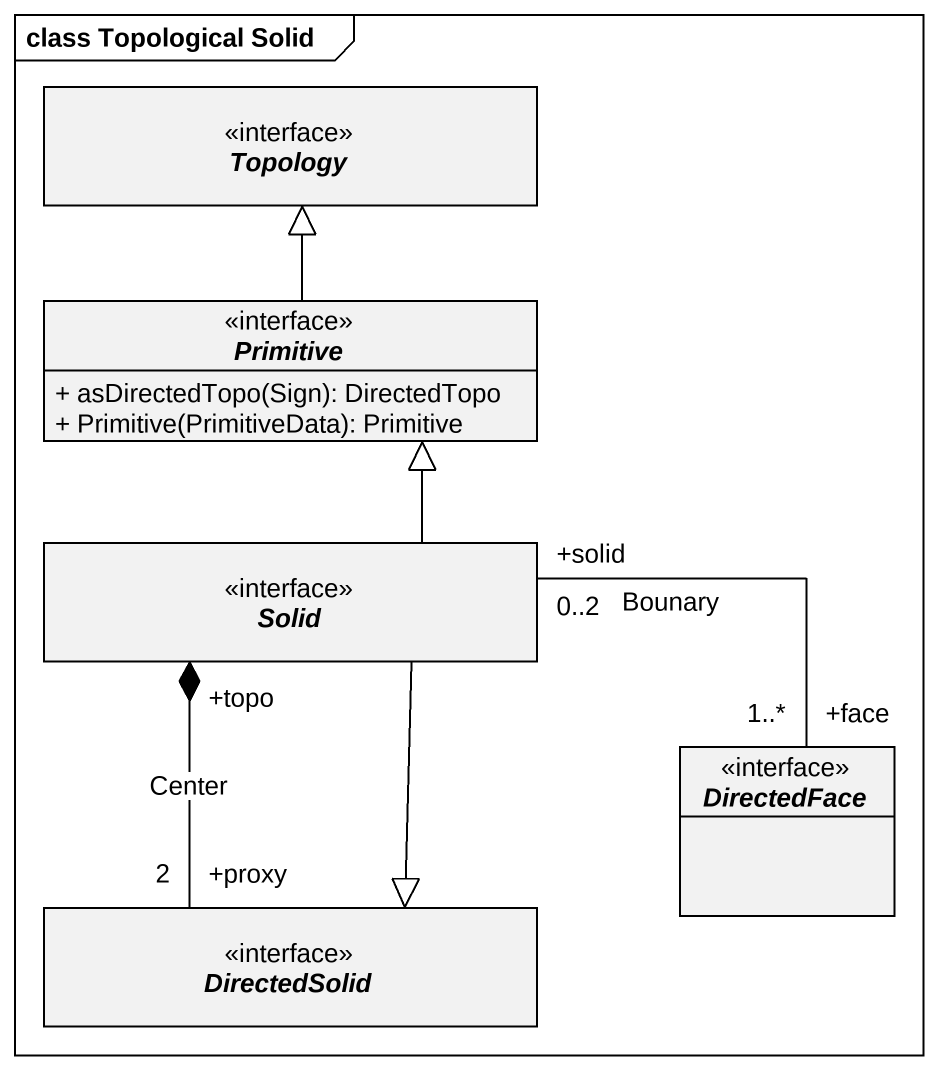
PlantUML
@startuml
mainframe class Topological Solid
hide circle
hide empty members
skinparam classAttributeIconSize 0
interface Topology
interface Primitive {
  + asDirectedTopo(Sign): DirectedTopo
  + Primitive(PrimitiveData): Primitive
}
interface Solid
interface DirectedFace
interface DirectedSolid
Primitive -up-|> Topology
Solid -up-|> Primitive
Solid "+solid\n0..2" -right- "+face\n1..*" DirectedFace : Bounary
Solid --|> DirectedSolid
DirectedSolid "+proxy\n2" -up-* "+topo" Solid : Center
@enduml
